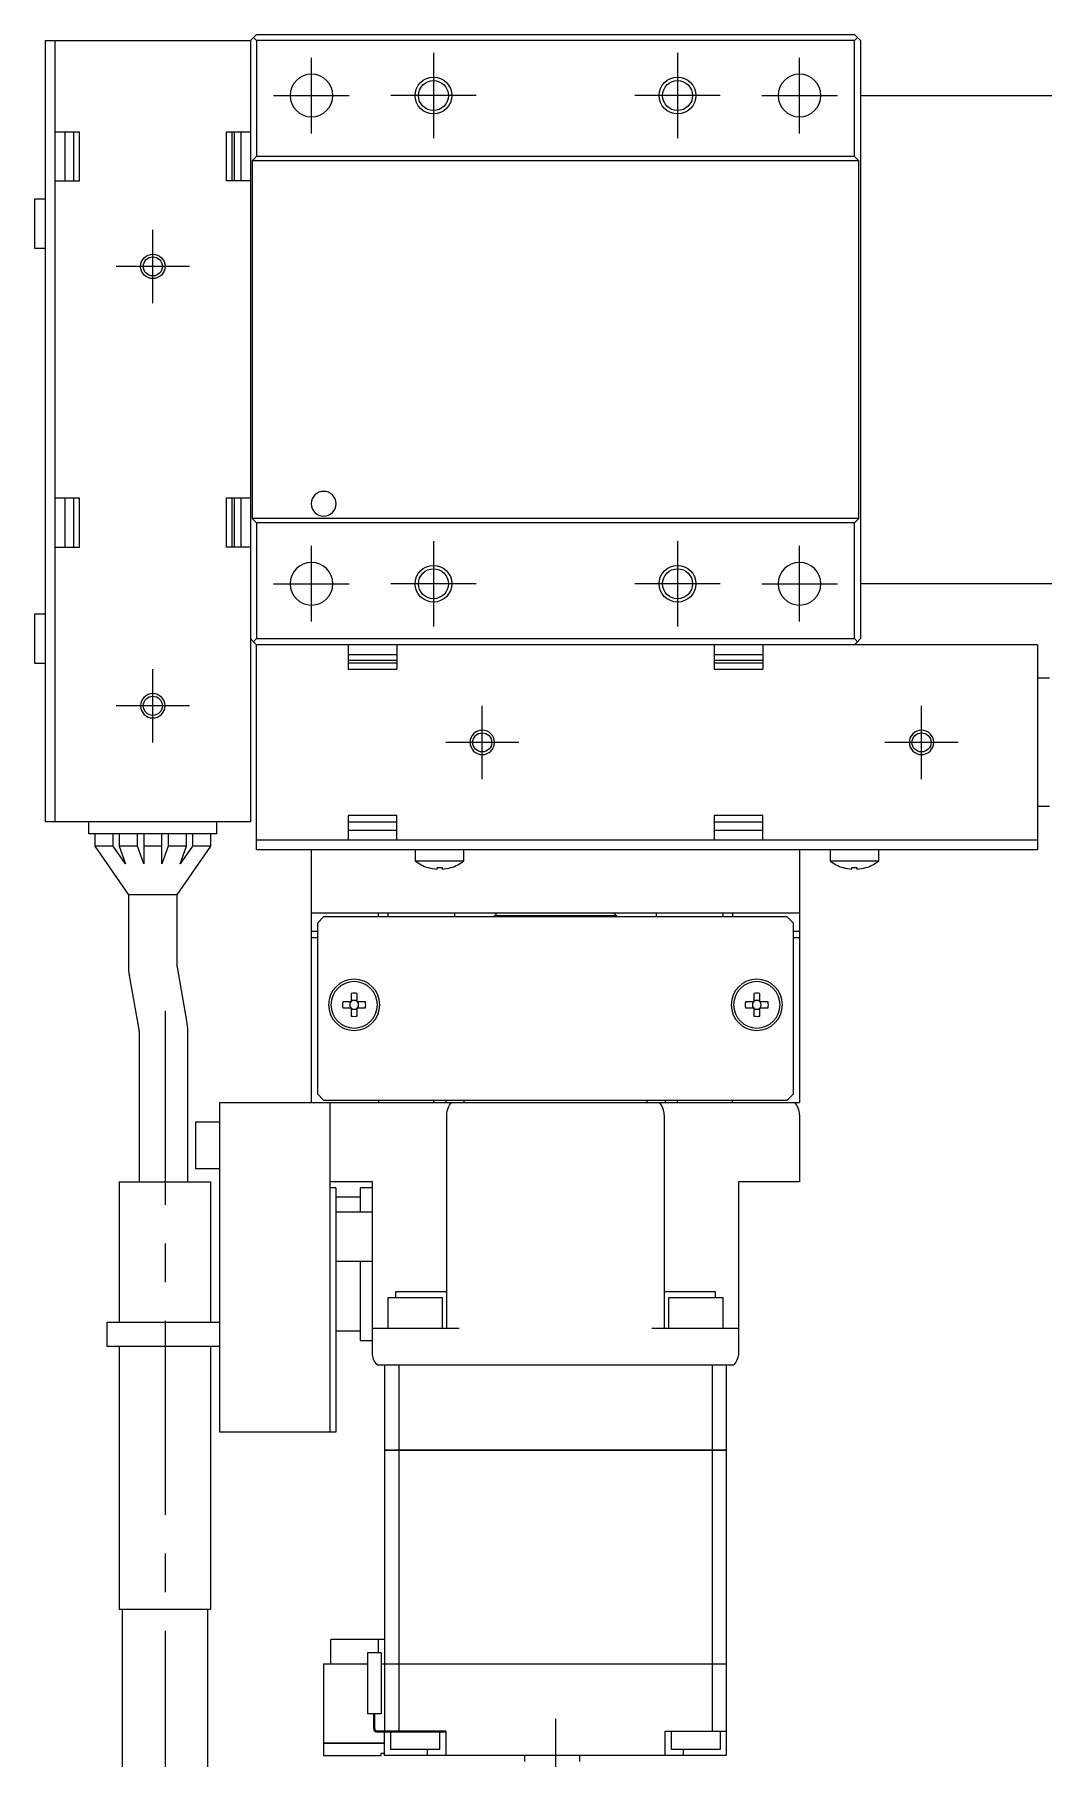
# Model space of a CAD drawing. Extents: x 0 to 668, y -8 to 395.
# Drawn here: x 421.9 to 504.6, y 171.4 to 312.6 of the extents above; entities that cross this region are included whole.
import ezdxf

# ---------------------------------------------------------------- set-up
doc = ezdxf.new("R2010")
doc.units = 0
doc.header["$LTSCALE"] = 0.5
doc.linetypes.add('CENTER', pattern=[50.8, 31.75, -6.35, 6.35, -6.35])
for name, color, linetype in [('MSM_CENTER', 1, 'CENTER'), ('MSM_CONTINUOUS', 7, 'CONTINUOUS'), ('MSM_NARROW', 5, 'CONTINUOUS')]:
    doc.layers.add(name, color=color, linetype=linetype)

msp = doc.modelspace()

# ---------------------------------------------------------------- linework, layer by layer
at = {"layer": 'MSM_CENTER'}
for p, q in [((454.57, 311.12), (454.57, 304.12)), ((474.57, 311.12), (474.57, 304.12)), ((444.57, 304.52), (444.57, 310.72)), ((484.57, 304.52), (484.57, 310.72)), ((441.47, 307.62), (447.67, 307.62)), ((458.07, 307.62), (451.07, 307.62)), ((478.07, 307.62), (471.07, 307.62)), ((481.47, 307.62), (487.67, 307.62)), ((431.57, 290.62), (431.57, 296.62)), ((434.57, 293.62), (428.57, 293.62)), ((444.57, 264.52), (444.57, 270.72)), ((454.57, 271.12), (454.57, 264.12)), ((474.57, 271.12), (474.57, 264.12)), ((484.57, 264.52), (484.57, 270.72)), ((441.47, 267.62), (447.67, 267.62)), ((458.07, 267.62), (451.07, 267.62)), ((478.07, 267.62), (471.07, 267.62)), ((481.47, 267.62), (487.67, 267.62)), ((431.57, 254.62), (431.57, 260.62)), ((434.57, 257.62), (428.57, 257.62)), ((458.57, 251.62), (458.57, 257.62)), ((494.57, 251.62), (494.57, 257.62)), ((461.57, 254.62), (455.57, 254.62)), ((497.57, 254.62), (491.57, 254.62)), ((432.57, 232.62), (432.57, 82.62)), ((464.57, 174.62), (464.57, 156.62))]:
    msp.add_line(p, q, dxfattribs=at)
at = {"layer": 'MSM_CONTINUOUS'}
for p, q in [((439.57, 312.12), (439.82, 312.37)), ((440.07, 312.62), (439.82, 312.37)), ((439.82, 312.37), (440.07, 312.12)), ((440.07, 312.62), (489.07, 312.62)), ((489.32, 312.37), (489.07, 312.62)), ((489.07, 312.12), (489.32, 312.37)), ((489.32, 312.37), (489.57, 312.12)), ((422.77, 248.12), (422.77, 312.12)), ((422.77, 312.12), (439.57, 312.12)), ((423.57, 248.12), (423.57, 312.12)), ((439.57, 312.12), (439.57, 248.12)), ((440.07, 312.12), (440.07, 302.62)), ((489.07, 312.12), (440.07, 312.12)), ((489.07, 302.62), (489.07, 312.12)), ((489.57, 312.12), (489.57, 263.12)), ((489.57, 307.62), (527.07, 307.62)), ((425.57, 304.62), (423.57, 304.62)), ((424.37, 304.62), (424.37, 300.62)), ((425.07, 304.62), (425.07, 300.62)), ((425.57, 300.62), (425.57, 304.62)), ((439.57, 304.62), (437.57, 304.62)), ((437.57, 304.62), (437.57, 300.62)), ((438.07, 300.62), (438.07, 304.62)), ((438.27, 300.62), (438.27, 304.62)), ((438.77, 304.62), (438.77, 300.62)), ((440.07, 302.62), (439.72, 302.27)), ((489.07, 302.62), (440.07, 302.62)), ((489.42, 302.27), (489.07, 302.62)), ((489.42, 302.27), (439.72, 302.27)), ((439.72, 302.27), (439.72, 272.97)), ((489.42, 272.97), (489.42, 302.27)), ((423.57, 300.62), (425.57, 300.62)), ((439.57, 300.62), (437.57, 300.62)), ((421.87, 299.12), (421.87, 295.12)), ((422.77, 299.12), (421.87, 299.12)), ((421.87, 295.12), (422.77, 295.12)), ((425.57, 274.62), (423.57, 274.62)), ((424.37, 274.62), (424.37, 270.62)), ((425.07, 274.62), (425.07, 270.62)), ((425.57, 270.62), (425.57, 274.62)), ((439.57, 274.62), (437.57, 274.62)), ((437.57, 274.62), (437.57, 270.62)), ((438.07, 270.62), (438.07, 274.62)), ((438.27, 270.62), (438.27, 274.62)), ((438.77, 274.62), (438.77, 270.62)), ((439.72, 272.97), (440.07, 272.62)), ((489.42, 272.97), (439.72, 272.97)), ((440.07, 272.62), (440.07, 263.12)), ((489.07, 272.62), (440.07, 272.62)), ((489.07, 272.62), (489.42, 272.97)), ((489.07, 263.12), (489.07, 272.62)), ((423.57, 270.62), (425.57, 270.62)), ((439.57, 270.62), (437.57, 270.62)), ((527.07, 267.62), (489.57, 267.62)), ((421.87, 265.12), (421.87, 261.12)), ((422.77, 265.12), (421.87, 265.12)), ((439.82, 262.87), (439.57, 263.12)), ((440.07, 263.12), (439.82, 262.87)), ((439.82, 262.87), (440.07, 262.62)), ((440.07, 263.12), (489.07, 263.12)), ((489.32, 262.87), (489.07, 263.12)), ((489.07, 262.62), (489.32, 262.87)), ((489.57, 263.12), (489.32, 262.87)), ((440.07, 245.82), (440.07, 262.62)), ((504.07, 262.62), (440.07, 262.62)), ((447.57, 262.62), (447.57, 260.62)), ((447.57, 261.82), (451.57, 261.82)), ((451.57, 261.32), (447.57, 261.32)), ((451.57, 262.62), (451.57, 260.62)), ((477.57, 262.62), (477.57, 260.62)), ((477.57, 261.82), (481.57, 261.82)), ((481.57, 261.32), (477.57, 261.32)), ((481.57, 262.62), (481.57, 260.62)), ((504.07, 262.62), (504.07, 245.82)), ((421.87, 261.12), (422.77, 261.12)), ((451.57, 261.12), (447.57, 261.12)), ((447.57, 260.62), (451.57, 260.62)), ((481.57, 261.12), (477.57, 261.12)), ((477.57, 260.62), (481.57, 260.62)), ((505.07, 259.87), (504.07, 259.87)), ((447.57, 248.62), (447.57, 246.62)), ((451.57, 248.62), (447.57, 248.62)), ((451.57, 246.62), (451.57, 248.62)), ((481.57, 248.62), (477.57, 248.62)), ((477.57, 248.62), (477.57, 246.62)), ((481.57, 246.62), (481.57, 248.62)), ((505.07, 249.37), (504.07, 249.37)), ((439.57, 248.12), (422.77, 248.12)), ((426.32, 247.12), (426.32, 248.12)), ((436.82, 247.12), (436.82, 248.12)), ((447.57, 248.12), (451.57, 248.12)), ((447.57, 247.42), (451.57, 247.42)), ((477.57, 248.12), (481.57, 248.12)), ((477.57, 247.42), (481.57, 247.42)), ((436.82, 247.12), (426.32, 247.12)), ((426.82, 247.12), (426.82, 246.12)), ((428.32, 246.12), (426.82, 246.12)), ((426.82, 246.12), (429.57, 242.12)), ((428.32, 246.12), (428.32, 247.12)), ((429.32, 244.67), (428.32, 246.12)), ((428.82, 247.12), (428.82, 246.12)), ((430.32, 246.12), (428.82, 246.12)), ((428.82, 246.12), (429.32, 244.67)), ((430.32, 246.12), (430.32, 247.12)), ((430.82, 244.67), (430.32, 246.12)), ((430.82, 247.12), (430.82, 244.67)), ((432.32, 246.12), (430.82, 246.12)), ((432.32, 244.67), (432.32, 247.12)), ((432.82, 246.12), (432.32, 244.67)), ((432.82, 247.12), (432.82, 246.12)), ((434.32, 246.12), (432.82, 246.12)), ((433.57, 242.12), (436.32, 246.12)), ((433.82, 244.67), (434.32, 246.12)), ((434.82, 246.12), (433.82, 244.67)), ((434.32, 246.12), (434.32, 247.12)), ((434.82, 247.12), (434.82, 246.12)), ((436.32, 246.12), (434.82, 246.12)), ((436.32, 246.12), (436.32, 247.12)), ((504.07, 246.62), (440.07, 246.62)), ((504.07, 245.82), (440.07, 245.82)), ((444.57, 225.12), (444.57, 245.82)), ((453.07, 245.82), (453.07, 244.92)), ((457.07, 244.92), (457.07, 245.82)), ((484.57, 245.82), (484.57, 225.12)), ((487.07, 245.82), (487.07, 244.92)), ((491.07, 244.92), (491.07, 245.82)), ((453.07, 244.92), (457.07, 244.92)), ((454.12, 244.36), (454.14, 244.36)), ((454.87, 244.36), (455.27, 244.36)), ((454.87, 244.23), (454.87, 244.36)), ((455.27, 244.36), (455.27, 244.23)), ((456, 244.36), (456.02, 244.36)), ((487.07, 244.92), (491.07, 244.92)), ((488.12, 244.36), (488.14, 244.36)), ((488.87, 244.36), (489.27, 244.36)), ((488.87, 244.23), (488.87, 244.36)), ((489.27, 244.36), (489.27, 244.23)), ((490, 244.36), (490.02, 244.36)), ((433.57, 242.12), (429.57, 242.12)), ((429.57, 242.12), (429.57, 236.38)), ((433.57, 236.38), (433.57, 242.12)), ((484.57, 240.62), (444.57, 240.62)), ((445.57, 240.32), (445.07, 239.82)), ((483.57, 240.32), (445.57, 240.32)), ((450.07, 240.32), (450.07, 240.62)), ((450.82, 240.62), (450.82, 240.32)), ((456.32, 240.32), (456.32, 240.62)), ((459.77, 240.62), (459.57, 240.42)), ((469.57, 240.42), (459.57, 240.42)), ((459.57, 240.42), (459.57, 240.32)), ((469.57, 240.42), (469.37, 240.62)), ((469.57, 240.32), (469.57, 240.42)), ((472.82, 240.62), (472.82, 240.32)), ((478.32, 240.32), (478.32, 240.62)), ((479.07, 240.62), (479.07, 240.32)), ((484.07, 239.82), (483.57, 240.32)), ((445.07, 239.12), (444.57, 239.12)), ((445.07, 239.82), (445.07, 225.82)), ((484.07, 225.82), (484.07, 239.82)), ((484.57, 239.12), (484.07, 239.12)), ((445.07, 238.62), (444.57, 238.62)), ((484.57, 238.62), (484.07, 238.62)), ((434.36, 231.8), (433.58, 236.21)), ((429.64, 235.51), (430.42, 231.11)), ((447.83, 233.36), (447.15, 233.36)), ((447.83, 234.04), (447.83, 233.36)), ((448.31, 233.36), (448.31, 234.04)), ((448.99, 233.36), (448.31, 233.36)), ((480.83, 233.36), (480.15, 233.36)), ((480.83, 234.04), (480.83, 233.36)), ((481.31, 233.36), (481.31, 234.04)), ((481.99, 233.36), (481.31, 233.36)), ((447.15, 232.88), (447.83, 232.88)), ((447.83, 232.88), (447.83, 232.2)), ((448.31, 232.2), (448.31, 232.88)), ((448.31, 232.88), (448.99, 232.88)), ((480.15, 232.88), (480.83, 232.88)), ((480.83, 232.88), (480.83, 232.2)), ((481.31, 232.88), (481.99, 232.88)), ((481.31, 232.2), (481.31, 232.88)), ((430.44, 230.93), (430.44, 218.62)), ((434.44, 218.62), (434.44, 230.93)), ((437.07, 198.12), (437.07, 225.12)), ((437.07, 225.12), (484.57, 225.12)), ((445.07, 225.82), (445.57, 225.32)), ((445.57, 225.32), (483.57, 225.32)), ((446.07, 225.12), (446.07, 198.12)), ((450.07, 225.32), (450.07, 225.12)), ((454.57, 225.32), (454.57, 225.12)), ((455.57, 225.32), (455.57, 225.12)), ((457.07, 225.32), (457.07, 225.12)), ((472.07, 225.12), (472.07, 225.32)), ((473.57, 225.32), (473.57, 225.12)), ((474.57, 225.12), (474.57, 225.32)), ((479.07, 225.12), (479.07, 225.32)), ((483.57, 225.32), (484.07, 225.82)), ((435.07, 223.52), (435.07, 219.72)), ((437.07, 223.52), (435.07, 223.52)), ((455.67, 206.62), (455.67, 224.12)), ((473.47, 224.12), (473.47, 206.62)), ((484.57, 224.12), (484.57, 218.62)), ((435.07, 219.72), (437.07, 219.72)), ((428.82, 218.62), (436.32, 218.62)), ((428.82, 218.62), (428.82, 207.12)), ((436.32, 207.12), (436.32, 218.62)), ((449.57, 218.62), (446.07, 218.62)), ((446.57, 218.12), (446.07, 218.12)), ((446.57, 218.12), (446.57, 198.12)), ((448.57, 218.12), (448.57, 216.12)), ((449.57, 218.12), (448.57, 218.12)), ((449.57, 204.62), (449.57, 218.62)), ((479.57, 218.62), (479.57, 204.62)), ((484.57, 218.62), (479.57, 218.62)), ((448.57, 217.37), (446.57, 217.37)), ((449.57, 216.12), (446.57, 216.12)), ((446.57, 212.12), (449.57, 212.12)), ((448.57, 212.12), (448.57, 205.62)), ((455.32, 209.12), (450.82, 209.12)), ((450.82, 209.12), (450.82, 206.62)), ((451.49, 209.12), (451.49, 209.62)), ((451.49, 209.62), (455.67, 209.62)), ((455.32, 206.62), (455.32, 209.12)), ((473.47, 209.62), (477.65, 209.62)), ((478.32, 209.12), (473.82, 209.12)), ((473.82, 209.12), (473.82, 206.62)), ((477.65, 209.62), (477.65, 209.12)), ((478.32, 206.62), (478.32, 209.12)), ((427.82, 205.12), (427.82, 207.12)), ((427.82, 207.12), (437.07, 207.12)), ((448.57, 206.37), (446.57, 206.37)), ((449.57, 206.62), (456.67, 206.62)), ((472.47, 206.62), (479.57, 206.62)), ((437.07, 205.12), (427.82, 205.12)), ((428.82, 205.12), (428.82, 183.62)), ((436.32, 183.62), (436.32, 205.12)), ((448.57, 205.62), (449.57, 205.62)), ((449.95, 203.62), (479.19, 203.62)), ((450.57, 203.62), (450.57, 196.63)), ((451.72, 203.62), (451.72, 196.63)), ((477.41, 203.62), (477.41, 196.63)), ((478.57, 203.62), (478.57, 196.63)), ((446.57, 198.12), (437.07, 198.12)), ((450.57, 196.63), (478.57, 196.63)), ((450.57, 196.62), (450.57, 179.13)), ((478.57, 196.62), (450.57, 196.62)), ((450.58, 196.62), (450.58, 196.63)), ((451.72, 196.62), (451.72, 179.13)), ((451.73, 196.62), (451.73, 196.63)), ((477.41, 196.62), (477.41, 196.63)), ((477.41, 196.62), (477.41, 179.13)), ((478.56, 196.62), (478.56, 196.63)), ((478.57, 196.62), (478.57, 179.13)), ((428.82, 183.62), (436.32, 183.62)), ((429.07, 183.62), (429.07, 135.62)), ((436.07, 135.62), (436.07, 183.62)), ((446.17, 179.12), (446.17, 181.12)), ((450.57, 181.12), (446.17, 181.12)), ((450.07, 180.02), (450.07, 181.12)), ((449.17, 180.02), (449.17, 175.02)), ((450.27, 180.02), (449.17, 180.02)), ((450.27, 180.02), (450.27, 175.02)), ((445.57, 179.12), (445.57, 172.63)), ((445.57, 179.12), (449.17, 179.12)), ((446.57, 179.12), (446.57, 179.13)), ((446.57, 179.13), (449.17, 179.13)), ((450.27, 179.13), (478.57, 179.13)), ((450.27, 179.12), (478.57, 179.12)), ((450.57, 179.12), (450.57, 173.62)), ((450.58, 179.12), (450.58, 179.13)), ((451.72, 179.12), (451.72, 173.62)), ((451.73, 179.12), (451.73, 179.13)), ((477.41, 179.12), (477.41, 179.13)), ((477.41, 179.12), (477.41, 173.62)), ((478.56, 179.12), (478.56, 179.13)), ((478.57, 179.12), (478.57, 171.62)), ((450.27, 175.02), (449.17, 175.02)), ((449.67, 173.82), (449.67, 175.02)), ((449.77, 173.82), (449.77, 175.02)), ((445.57, 172.63), (450.57, 172.63)), ((445.57, 172.62), (445.57, 171.62)), ((450.57, 172.62), (445.57, 172.62)), ((445.58, 172.62), (445.58, 172.63)), ((455.57, 173.62), (449.97, 173.62)), ((455.57, 173.52), (449.97, 173.52)), ((450.57, 171.62), (450.57, 173.52)), ((451.07, 172.12), (451.07, 173.62)), ((455.07, 173.52), (455.07, 172.12)), ((455.57, 173.62), (455.57, 171.62)), ((473.57, 171.62), (473.57, 173.62)), ((473.57, 173.62), (478.57, 173.62)), ((474.07, 172.12), (474.07, 173.62)), ((478.07, 173.62), (478.07, 172.12)), ((445.57, 171.62), (450.27, 171.62)), ((450.27, 171.82), (450.57, 171.82)), ((450.27, 171.62), (450.27, 171.82)), ((478.57, 171.62), (450.57, 171.62)), ((455.07, 172.12), (451.07, 172.12)), ((454.07, 171.62), (454.07, 172.12)), ((462.07, 171.12), (462.07, 171.62)), ((466.57, 171.12), (466.57, 171.62)), ((478.07, 172.12), (474.07, 172.12)), ((475.07, 171.62), (475.07, 172.12))]:
    msp.add_line(p, q, dxfattribs=at)
at = {"layer": 'MSM_CONTINUOUS', "extrusion": (0, 0, -1)}
for centre, radius in [((-444.57, 307.62), 1.75), ((-484.57, 307.62), 1.75), ((-445.57, 274.17), 1.02), ((-444.57, 267.62), 1.75), ((-484.57, 267.62), 1.75), ((-448.07, 233.12), 2.1), ((-448.07, 233.12), 1.9), ((-481.07, 233.12), 2.1), ((-481.07, 233.12), 1.9)]:
    msp.add_circle(centre, radius, dxfattribs=at)
at = {"layer": 'MSM_CONTINUOUS'}
for centre, radius in [((454.57, 307.62), 1.23), ((474.57, 307.62), 1.23), ((431.57, 293.62), 0.783), ((454.57, 267.62), 1.23), ((474.57, 267.62), 1.23), ((431.57, 257.62), 0.783), ((458.57, 254.62), 0.783), ((494.57, 254.62), 0.783)]:
    msp.add_circle(centre, radius, dxfattribs=at)
for centre, radius, start, end in [((455.07, 247.42), 3.2, 231.3178, 252.73), ((455.07, 247.42), 3.19, 253.0947, 266.4096), ((455.07, 247.42), 3.19, 273.5904, 286.9053), ((455.07, 247.42), 3.2, 287.27, 308.6822), ((489.07, 247.42), 3.2, 231.3178, 252.73), ((489.07, 247.42), 3.19, 253.0947, 266.4096), ((489.07, 247.42), 3.19, 273.5904, 286.9053), ((489.07, 247.42), 3.2, 287.27, 308.6822), ((434.57, 236.38), 5, 180, 190), ((448.07, 233.12), 0.95, 165.3667, 194.6333), ((448.07, 233.12), 0.365, 138.8496, 221.1504), ((448.07, 233.12), 0.95, 75.3667, 104.6333), ((448.07, 233.12), 0.365, 48.8496, 131.1504), ((448.07, 233.12), 0.365, 318.8496, 41.1504), ((448.07, 233.12), 0.95, 345.3667, 14.6333), ((481.07, 233.12), 0.95, 165.3667, 194.6333), ((481.07, 233.12), 0.365, 138.8496, 221.1504), ((481.07, 233.12), 0.95, 75.3667, 104.6333), ((481.07, 233.12), 0.365, 48.8496, 131.1504), ((481.07, 233.12), 0.365, 318.8496, 41.1504), ((481.07, 233.12), 0.95, 345.3667, 14.6333), ((429.44, 230.93), 5, 0, 10), ((448.07, 233.12), 0.365, 228.8496, 311.1504), ((448.07, 233.12), 0.95, 255.3667, 284.6333), ((481.07, 233.12), 0.365, 228.8496, 311.1504), ((481.07, 233.12), 0.95, 255.3667, 284.6333), ((471.97, 224.12), 1.5, 0, 41.8103), ((483.07, 224.12), 1.5, 0, 41.8103), ((449.97, 173.82), 0.3, 180, 270)]:
    msp.add_arc(centre, radius, start, end, dxfattribs=at)
at = {"layer": 'MSM_CONTINUOUS', "extrusion": (0, 0, -1)}
for centre, radius, start, end in [((-434.57, 236.38), 1, 350, 0), ((-429.44, 230.93), 1, 170, 180), ((-457.17, 224.12), 1.5, 0, 41.8103), ((-451.07, 204.62), 1.5, 318.1897, 0), ((-478.07, 204.62), 1.5, 180, 221.8103), ((-449.97, 173.82), 0.2, 270, 0)]:
    msp.add_arc(centre, radius, start, end, dxfattribs=at)
at = {"layer": 'MSM_NARROW'}
for centre, radius in [((454.57, 307.62), 1.5), ((474.57, 307.62), 1.5), ((431.57, 293.62), 1), ((454.57, 267.62), 1.5), ((474.57, 267.62), 1.5)]:
    msp.add_circle(centre, radius, dxfattribs=at)
at = {"layer": 'MSM_NARROW', "extrusion": (0, 0, -1)}
for centre in [(-431.57, 257.62), (-458.57, 254.62), (-494.57, 254.62)]:
    msp.add_circle(centre, 1, dxfattribs=at)

doc.saveas('drawing.dxf')
